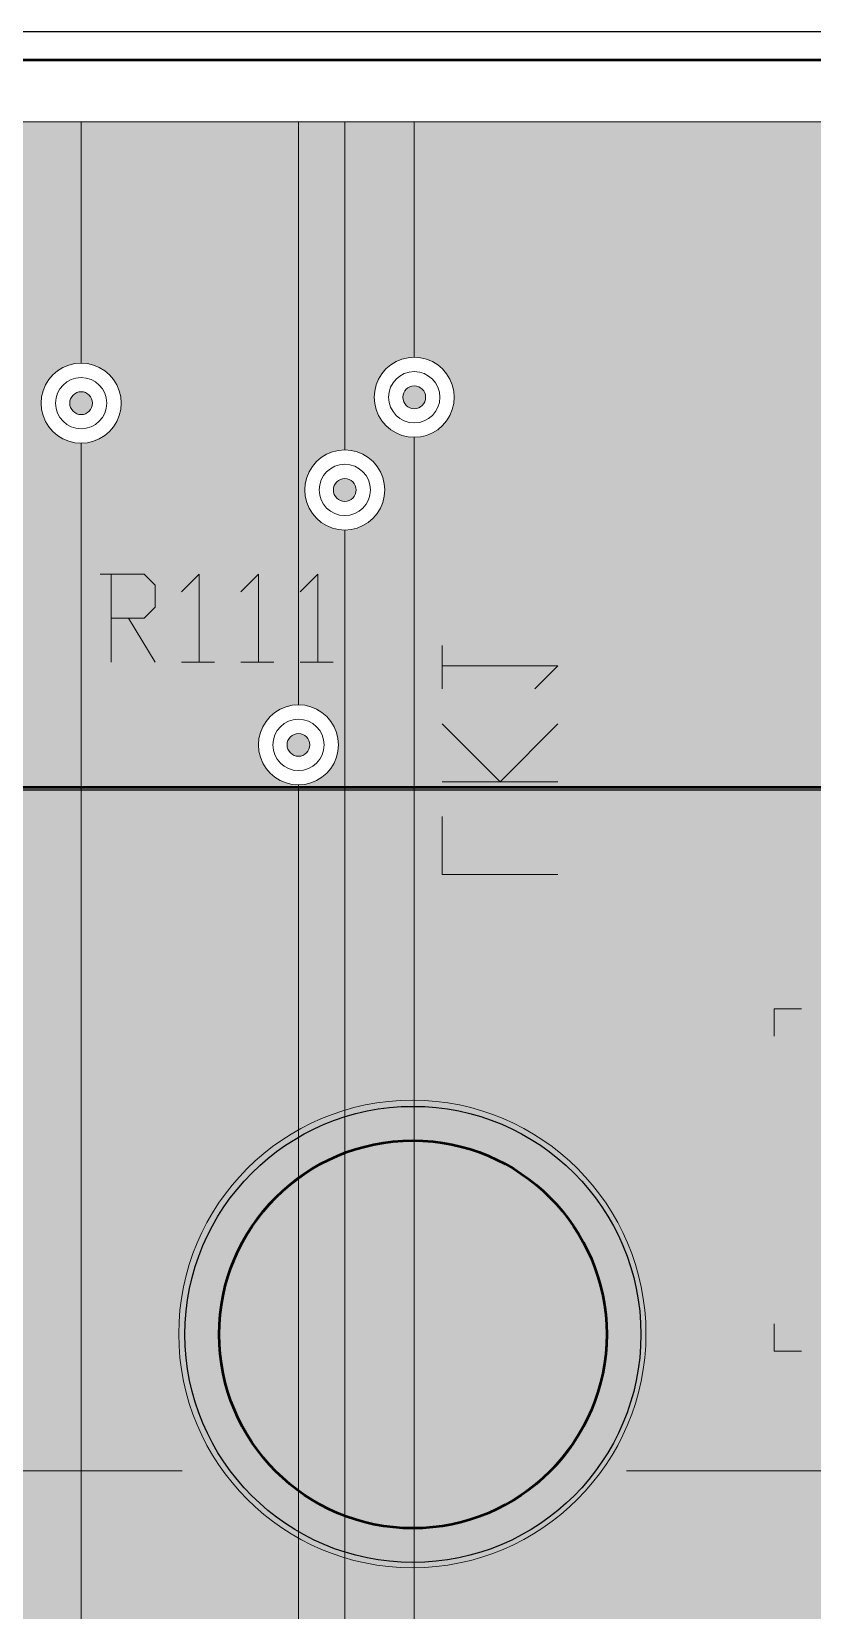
# Model space of a CAD drawing. Header units: inches. Extents: x 109.4 to 194.7, y 96.9 to 132.2.
# Drawn here: x 133.69 to 140.54, y 118.35 to 132.2 of the extents above; entities that cross this region are included whole.
import ezdxf

# ---------------------------------------------------------------- set-up
doc = ezdxf.new("R2010")
doc.units = ezdxf.units.IN
doc.header["$MEASUREMENT"] = 0
for name, color, linetype, lineweight in [('bottom_copper', 7, 'Continuous', 15), ('bottom_silk', 7, 'Continuous', 15), ('Front_Mech', 6, 'Continuous', 50), ('outline', 7, 'Continuous', 15), ('Rear_Mech', 5, 'Continuous', 30), ('top_copper', 7, 'Continuous', 15), ('top_silk', 7, 'Continuous', 15)]:
    doc.layers.add(name, color=color, linetype=linetype, lineweight=lineweight)
doc.layers.add('Mech_BackPlate', color=40, linetype='Continuous')
doc.layers.get('0').off()
doc.layers.get('top_copper').off()

# ---------------------------------------------------------------- blocks, each defined once
blk = doc.blocks.new('gsModule')
at = {"layer": 'bottom_copper', "lineweight": 0}
for points in [[(18.0774, 36.4307), (18.0774, 34.3153), (18.023, 34.3111), (17.9694, 34.2982), (17.9185, 34.2771), (17.8715, 34.2483), (17.8296, 34.2126), (17.7939, 34.1707), (17.7651, 34.1237), (17.744, 34.0728), (17.7311, 34.0192), (17.7268, 33.9643), (17.7311, 33.9094), (17.744, 33.8558), (17.7651, 33.8049), (17.7939, 33.7579), (17.8296, 33.716), (17.8715, 33.6803), (17.9185, 33.6515), (17.9694, 33.6304), (18.023, 33.6175), (18.0774, 33.6133), (18.0774, 2.6487), (16.5305, 2.6487), (16.5305, 32.8513), (16.531, 32.8512), (16.5859, 32.8555), (16.6395, 32.8684), (16.6904, 32.8895), (16.7374, 32.9183), (16.7793, 32.954), (16.815, 32.9959), (16.8438, 33.0429), (16.8649, 33.0938), (16.8778, 33.1474), (16.881, 33.2023), (16.8778, 33.2572), (16.8649, 33.3108), (16.8438, 33.3617), (16.815, 33.4087), (16.7793, 33.4506), (16.7374, 33.4863), (16.6904, 33.5151), (16.6395, 33.5362), (16.5859, 33.5491), (16.531, 33.5534), (16.5305, 33.5533), (16.5305, 36.4307)], [(19.9842, 36.4307), (19.9842, 31.3189), (19.9298, 31.3147), (19.8762, 31.3018), (19.8253, 31.2807), (19.7783, 31.2519), (19.7364, 31.2162), (19.7007, 31.1743), (19.6719, 31.1273), (19.6508, 31.0764), (19.6379, 31.0228), (19.6336, 30.9679), (19.6379, 30.913), (19.6508, 30.8594), (19.6719, 30.8085), (19.7007, 30.7615), (19.7364, 30.7196), (19.7783, 30.6839), (19.8253, 30.6551), (19.8762, 30.634), (19.9298, 30.6211), (19.9842, 30.6169), (19.9842, 2.6487), (18.0774, 2.6487), (18.0774, 33.6133), (18.0779, 33.6132), (18.1328, 33.6175), (18.1864, 33.6304), (18.2373, 33.6515), (18.2843, 33.6803), (18.3262, 33.716), (18.3619, 33.7579), (18.3907, 33.8049), (18.4118, 33.8558), (18.4247, 33.9094), (18.4279, 33.9643), (18.4247, 34.0192), (18.4118, 34.0728), (18.3907, 34.1237), (18.3619, 34.1707), (18.3262, 34.2126), (18.2843, 34.2483), (18.2373, 34.2771), (18.1864, 34.2982), (18.1328, 34.3111), (18.0779, 34.3154), (18.0774, 34.3153), (18.0774, 36.4307)], [(20.3906, 36.4307), (20.3906, 33.5541), (20.3362, 33.5499), (20.2826, 33.537), (20.2317, 33.5159), (20.1847, 33.4871), (20.1428, 33.4514), (20.1071, 33.4095), (20.0783, 33.3625), (20.0572, 33.3116), (20.0443, 33.258), (20.04, 33.2031), (20.0443, 33.1482), (20.0572, 33.0946), (20.0783, 33.0437), (20.1071, 32.9967), (20.1428, 32.9548), (20.1847, 32.9191), (20.2317, 32.8903), (20.2826, 32.8692), (20.3362, 32.8563), (20.3906, 32.8521), (20.3906, 2.6487), (19.9842, 2.6487), (19.9842, 30.6169), (19.9847, 30.6168), (20.0396, 30.6211), (20.0932, 30.634), (20.1441, 30.6551), (20.1911, 30.6839), (20.233, 30.7196), (20.2687, 30.7615), (20.2975, 30.8085), (20.3186, 30.8594), (20.3315, 30.913), (20.3347, 30.9679), (20.3315, 31.0228), (20.3186, 31.0764), (20.2975, 31.1273), (20.2687, 31.1743), (20.233, 31.2162), (20.1911, 31.2519), (20.1441, 31.2807), (20.0932, 31.3018), (20.0396, 31.3147), (19.9847, 31.319), (19.9842, 31.3189), (19.9842, 36.4307)], [(21.0002, 36.4307), (21.0002, 34.3669), (20.9458, 34.3627), (20.8922, 34.3498), (20.8413, 34.3287), (20.7943, 34.2999), (20.7524, 34.2642), (20.7167, 34.2223), (20.6879, 34.1753), (20.6668, 34.1244), (20.6539, 34.0708), (20.6496, 34.0159), (20.6539, 33.961), (20.6668, 33.9074), (20.6879, 33.8565), (20.7167, 33.8095), (20.7524, 33.7676), (20.7943, 33.7319), (20.8413, 33.7031), (20.8922, 33.682), (20.9458, 33.6691), (21.0002, 33.6649), (21.0002, 2.6487), (20.3906, 2.6487), (20.3906, 32.8521), (20.3911, 32.852), (20.446, 32.8563), (20.4996, 32.8692), (20.5505, 32.8903), (20.5975, 32.9191), (20.6394, 32.9548), (20.6751, 32.9967), (20.7039, 33.0437), (20.725, 33.0946), (20.7379, 33.1482), (20.7411, 33.2031), (20.7379, 33.258), (20.725, 33.3116), (20.7039, 33.3625), (20.6751, 33.4095), (20.6394, 33.4514), (20.5975, 33.4871), (20.5505, 33.5159), (20.4996, 33.537), (20.446, 33.5499), (20.3911, 33.5542), (20.3906, 33.5541), (20.3906, 36.4307)], [(27.6828, 36.4307), (27.6828, 31.3675), (27.5689, 31.3585), (27.4567, 31.3316), (27.3501, 31.2874), (27.2517, 31.2271), (27.164, 31.1522), (27.0891, 31.0645), (27.0288, 30.9661), (26.9846, 30.8595), (26.9577, 30.7473), (26.9486, 30.6323), (26.9577, 30.5173), (26.9846, 30.4051), (27.0288, 30.2985), (27.0891, 30.2001), (27.164, 30.1124), (27.2517, 30.0375), (27.3501, 29.9772), (27.4567, 29.933), (27.5689, 29.9061), (27.6828, 29.8971), (27.6828, 26.9683), (27.6639, 26.9522), (27.589, 26.8645), (27.5287, 26.7661), (27.4846, 26.6595), (27.4576, 26.5473), (27.4486, 26.4323), (27.4576, 26.3173), (27.4846, 26.2051), (27.5287, 26.0985), (27.5833, 26.0094), (27.476, 26.0094), (27.0642, 26.4212), (27.0642, 27.2645), (27.0654, 27.2794), (27.0607, 27.3392), (27.0467, 27.3975), (27.0237, 27.4529), (26.9924, 27.504), (26.9534, 27.5496), (26.942, 27.5594), (26.3497, 28.1517), (26.3399, 28.1631), (26.2943, 28.2021), (26.2432, 28.2334), (26.1878, 28.2564), (26.1295, 28.2704), (26.1294, 28.2704), (26.0697, 28.2751), (26.0548, 28.2739), (25.37, 28.2739), (25.3297, 28.2906), (25.2455, 28.3108), (25.1592, 28.3176), (25.0729, 28.3108), (24.9887, 28.2906), (24.9087, 28.2575), (24.8349, 28.2122), (24.7691, 28.156), (24.7129, 28.0902), (24.6676, 28.0164), (24.6345, 27.9364), (24.6143, 27.8522), (24.6075, 27.7659), (24.6092, 27.7443), (24.6092, 27.2718), (24.6087, 27.2659), (24.6106, 27.2424), (24.6106, 27.2424), (24.6161, 27.2194), (24.6251, 27.1976), (24.6375, 27.1775), (24.6528, 27.1595), (24.6611, 27.1524), (24.6528, 27.1453), (24.6375, 27.1273), (24.6251, 27.1072), (24.6161, 27.0854), (24.6106, 27.0624), (24.6087, 27.0389), (24.6092, 27.033), (24.6092, 26.5605), (24.6075, 26.5389), (24.6143, 26.4526), (24.6345, 26.3684), (24.6676, 26.2884), (24.7129, 26.2146), (24.7691, 26.1488), (24.7782, 26.141), (24.7782, 25.8973), (24.777, 25.8824), (24.7817, 25.8227), (24.7817, 25.8226), (24.7817, 25.8226), (24.7817, 25.8226), (24.7944, 25.7699), (24.7957, 25.7643), (24.7957, 25.7643), (24.809, 25.7323), (24.8187, 25.7089), (24.8187, 25.7089), (24.8187, 25.7089), (24.8331, 25.6854), (24.85, 25.6578), (24.85, 25.6578), (24.85, 25.6578), (24.8501, 25.6577), (24.889, 25.6122), (24.9004, 25.6024), (26.1669, 24.3359), (26.1767, 24.3246), (26.2223, 24.2856), (26.2223, 24.2856), (26.2223, 24.2856), (26.2477, 24.2701), (26.2734, 24.2543), (26.2734, 24.2543), (26.2734, 24.2543), (26.2964, 24.2448), (26.3288, 24.2313), (26.3288, 24.2313), (26.3288, 24.2313), (26.375, 24.2202), (26.3871, 24.2173), (26.3871, 24.2173), (26.3871, 24.2173), (26.4469, 24.2126), (26.4618, 24.2138), (27.6828, 24.2138), (27.6828, 18.4102), (27.5495, 18.3549), (27.4214, 18.2765), (27.3072, 18.179), (27.2097, 18.0648), (27.1313, 17.9367), (27.0738, 17.798), (27.0387, 17.652), (27.027, 17.5023), (27.0387, 17.3526), (27.0738, 17.2066), (27.1313, 17.0679), (27.2097, 16.9398), (27.3072, 16.8256), (27.4214, 16.7281), (27.5495, 16.6497), (27.6828, 16.5944), (27.6828, 14.2102), (27.5495, 14.155), (27.4214, 14.0765), (27.3072, 13.979), (27.2097, 13.8648), (27.1313, 13.7368), (27.0738, 13.598), (27.0387, 13.452), (27.027, 13.3023), (27.0387, 13.1526), (27.0738, 13.0066), (27.1313, 12.8679), (27.2097, 12.7398), (27.3072, 12.6257), (27.4214, 12.5281), (27.5495, 12.4497), (27.6828, 12.3944), (27.6828, 2.6487), (21.0002, 2.6487), (21.0002, 33.6649), (21.0007, 33.6648), (21.0556, 33.6691), (21.1092, 33.682), (21.1601, 33.7031), (21.2071, 33.7319), (21.249, 33.7676), (21.2847, 33.8095), (21.3135, 33.8565), (21.3346, 33.9074), (21.3475, 33.961), (21.3507, 34.0159), (21.3475, 34.0708), (21.3346, 34.1244), (21.3135, 34.1753), (21.2847, 34.2223), (21.249, 34.2642), (21.2071, 34.2999), (21.1601, 34.3287), (21.1092, 34.3498), (21.0556, 34.3627), (21.0007, 34.367), (21.0002, 34.3669), (21.0002, 36.4307)]]:
    blk.add_hatch(color=256, dxfattribs=at).paths.add_polyline_path(points, flags=0)
h = blk.add_hatch(color=256, dxfattribs=at)
edge = h.paths.add_edge_path(flags=0)
edge.add_arc((18.0779, 33.9643), 0.1, 0, 360)
h = blk.add_hatch(color=256, dxfattribs=at)
edge = h.paths.add_edge_path(flags=0)
edge.add_arc((21.0007, 34.0159), 0.1, 0, 360)
h = blk.add_hatch(color=256, dxfattribs=at)
edge = h.paths.add_edge_path(flags=0)
edge.add_arc((20.3911, 33.2031), 0.1, 0, 360)
h = blk.add_hatch(color=256, dxfattribs=at)
edge = h.paths.add_edge_path(flags=0)
edge.add_arc((19.9847, 30.9679), 0.1, 0, 360)
h = blk.add_hatch(color=256, dxfattribs=at)
edge = h.paths.add_edge_path(flags=0)
edge.add_arc((20.9839, 25.8023), 1.7, 0, 360)
for p, q in [((16.5305, 36.4307), (18.0774, 36.4307)), ((18.0774, 34.3153), (18.0774, 36.4307)), ((18.0774, 36.4307), (19.9842, 36.4307)), ((18.0774, 36.4307), (18.0774, 34.3153)), ((19.9842, 31.3189), (19.9842, 36.4307)), ((19.9842, 36.4307), (20.3906, 36.4307)), ((19.9842, 36.4307), (19.9842, 31.3189)), ((20.3906, 33.5541), (20.3906, 36.4307)), ((20.3906, 36.4307), (21.0002, 36.4307)), ((20.3906, 36.4307), (20.3906, 33.5541)), ((21.0002, 34.3669), (21.0002, 36.4307)), ((21.0002, 36.4307), (27.6828, 36.4307)), ((21.0002, 36.4307), (21.0002, 34.3669)), ((20.8922, 34.3498), (20.8413, 34.3287)), ((20.9458, 34.3627), (20.8922, 34.3498)), ((21.0002, 34.3669), (20.9458, 34.3627)), ((21.0007, 34.367), (21.0002, 34.3669)), ((21.0556, 34.3627), (21.0007, 34.367)), ((21.1092, 34.3498), (21.0556, 34.3627)), ((21.1601, 34.3287), (21.1092, 34.3498)), ((17.8296, 34.2126), (17.7939, 34.1707)), ((17.8715, 34.2483), (17.8296, 34.2126)), ((17.9185, 34.2771), (17.8715, 34.2483)), ((17.9694, 34.2982), (17.9185, 34.2771)), ((18.023, 34.3111), (17.9694, 34.2982)), ((18.0774, 34.3153), (18.023, 34.3111)), ((18.0779, 34.3154), (18.0774, 34.3153)), ((18.1328, 34.3111), (18.0779, 34.3154)), ((18.1864, 34.2982), (18.1328, 34.3111)), ((18.2373, 34.2771), (18.1864, 34.2982)), ((18.2843, 34.2483), (18.2373, 34.2771)), ((18.3262, 34.2126), (18.2843, 34.2483)), ((18.3619, 34.1707), (18.3262, 34.2126)), ((20.7167, 34.2223), (20.6879, 34.1753)), ((20.7524, 34.2642), (20.7167, 34.2223)), ((20.7943, 34.2999), (20.7524, 34.2642)), ((20.8413, 34.3287), (20.7943, 34.2999)), ((21.2071, 34.2999), (21.1601, 34.3287)), ((21.249, 34.2642), (21.2071, 34.2999)), ((21.2847, 34.2223), (21.249, 34.2642)), ((21.3135, 34.1753), (21.2847, 34.2223)), ((17.744, 34.0728), (17.7311, 34.0192)), ((17.7651, 34.1237), (17.744, 34.0728)), ((17.7939, 34.1707), (17.7651, 34.1237)), ((18.3907, 34.1237), (18.3619, 34.1707)), ((18.4118, 34.0728), (18.3907, 34.1237)), ((18.4247, 34.0192), (18.4118, 34.0728)), ((20.6539, 34.0708), (20.6496, 34.0159)), ((20.6668, 34.1244), (20.6539, 34.0708)), ((20.6879, 34.1753), (20.6668, 34.1244)), ((21.3346, 34.1244), (21.3135, 34.1753)), ((21.3475, 34.0708), (21.3346, 34.1244)), ((21.3507, 34.0159), (21.3475, 34.0708)), ((17.7311, 34.0192), (17.7268, 33.9643)), ((17.7268, 33.9643), (17.7311, 33.9094)), ((18.4279, 33.9643), (18.4247, 34.0192)), ((18.4247, 33.9094), (18.4279, 33.9643)), ((20.6496, 34.0159), (20.6539, 33.961)), ((20.6539, 33.961), (20.6668, 33.9074)), ((21.3346, 33.9074), (21.3475, 33.961)), ((21.3475, 33.961), (21.3507, 34.0159)), ((17.7311, 33.9094), (17.744, 33.8558)), ((17.744, 33.8558), (17.7651, 33.8049)), ((17.7651, 33.8049), (17.7939, 33.7579)), ((18.3619, 33.7579), (18.3907, 33.8049)), ((18.3907, 33.8049), (18.4118, 33.8558)), ((18.4118, 33.8558), (18.4247, 33.9094)), ((20.6668, 33.9074), (20.6879, 33.8565)), ((20.6879, 33.8565), (20.7167, 33.8095)), ((20.7167, 33.8095), (20.7524, 33.7676)), ((21.249, 33.7676), (21.2847, 33.8095)), ((21.2847, 33.8095), (21.3135, 33.8565)), ((21.3135, 33.8565), (21.3346, 33.9074)), ((17.7939, 33.7579), (17.8296, 33.716)), ((17.8296, 33.716), (17.8715, 33.6803)), ((17.8715, 33.6803), (17.9185, 33.6515)), ((17.9185, 33.6515), (17.9694, 33.6304)), ((18.1864, 33.6304), (18.2373, 33.6515)), ((18.2373, 33.6515), (18.2843, 33.6803)), ((18.2843, 33.6803), (18.3262, 33.716)), ((18.3262, 33.716), (18.3619, 33.7579)), ((20.7524, 33.7676), (20.7943, 33.7319)), ((20.7943, 33.7319), (20.8413, 33.7031)), ((20.8413, 33.7031), (20.8922, 33.682)), ((20.8922, 33.682), (20.9458, 33.6691)), ((20.9458, 33.6691), (21.0002, 33.6649)), ((21.0002, 2.6487), (21.0002, 33.6649)), ((21.0002, 33.6649), (21.0007, 33.6648)), ((21.0002, 33.6649), (21.0002, 2.6487)), ((21.0007, 33.6648), (21.0556, 33.6691)), ((21.0556, 33.6691), (21.1092, 33.682)), ((21.1092, 33.682), (21.1601, 33.7031)), ((21.1601, 33.7031), (21.2071, 33.7319)), ((21.2071, 33.7319), (21.249, 33.7676)), ((17.9694, 33.6304), (18.023, 33.6175)), ((18.023, 33.6175), (18.0774, 33.6133)), ((18.0774, 2.6487), (18.0774, 33.6133)), ((18.0774, 33.6133), (18.0779, 33.6132)), ((18.0774, 33.6133), (18.0774, 2.6487)), ((18.0779, 33.6132), (18.1328, 33.6175)), ((18.1328, 33.6175), (18.1864, 33.6304)), ((20.2317, 33.5159), (20.1847, 33.4871)), ((20.2826, 33.537), (20.2317, 33.5159)), ((20.3362, 33.5499), (20.2826, 33.537)), ((20.3906, 33.5541), (20.3362, 33.5499)), ((20.3911, 33.5542), (20.3906, 33.5541)), ((20.446, 33.5499), (20.3911, 33.5542)), ((20.4996, 33.537), (20.446, 33.5499)), ((20.5505, 33.5159), (20.4996, 33.537)), ((20.5975, 33.4871), (20.5505, 33.5159)), ((20.1071, 33.4095), (20.0783, 33.3625)), ((20.1428, 33.4514), (20.1071, 33.4095)), ((20.1847, 33.4871), (20.1428, 33.4514)), ((20.6394, 33.4514), (20.5975, 33.4871)), ((20.6751, 33.4095), (20.6394, 33.4514)), ((20.7039, 33.3625), (20.6751, 33.4095)), ((20.0443, 33.258), (20.04, 33.2031)), ((20.0572, 33.3116), (20.0443, 33.258)), ((20.0783, 33.3625), (20.0572, 33.3116)), ((20.725, 33.3116), (20.7039, 33.3625)), ((20.7379, 33.258), (20.725, 33.3116)), ((20.7411, 33.2031), (20.7379, 33.258)), ((20.04, 33.2031), (20.0443, 33.1482)), ((20.0443, 33.1482), (20.0572, 33.0946)), ((20.0572, 33.0946), (20.0783, 33.0437)), ((20.7039, 33.0437), (20.725, 33.0946)), ((20.725, 33.0946), (20.7379, 33.1482)), ((20.7379, 33.1482), (20.7411, 33.2031)), ((20.0783, 33.0437), (20.1071, 32.9967)), ((20.1071, 32.9967), (20.1428, 32.9548)), ((20.1428, 32.9548), (20.1847, 32.9191)), ((20.5975, 32.9191), (20.6394, 32.9548)), ((20.6394, 32.9548), (20.6751, 32.9967)), ((20.6751, 32.9967), (20.7039, 33.0437)), ((20.1847, 32.9191), (20.2317, 32.8903)), ((20.2317, 32.8903), (20.2826, 32.8692)), ((20.2826, 32.8692), (20.3362, 32.8563)), ((20.3362, 32.8563), (20.3906, 32.8521)), ((20.3906, 2.6487), (20.3906, 32.8521)), ((20.3906, 32.8521), (20.3911, 32.852)), ((20.3906, 32.8521), (20.3906, 2.6487)), ((20.3911, 32.852), (20.446, 32.8563)), ((20.446, 32.8563), (20.4996, 32.8692)), ((20.4996, 32.8692), (20.5505, 32.8903)), ((20.5505, 32.8903), (20.5975, 32.9191)), ((19.8762, 31.3018), (19.8253, 31.2807)), ((19.9298, 31.3147), (19.8762, 31.3018)), ((19.9842, 31.3189), (19.9298, 31.3147)), ((19.9847, 31.319), (19.9842, 31.3189)), ((20.0396, 31.3147), (19.9847, 31.319)), ((20.0932, 31.3018), (20.0396, 31.3147)), ((20.1441, 31.2807), (20.0932, 31.3018)), ((19.7007, 31.1743), (19.6719, 31.1273)), ((19.7364, 31.2162), (19.7007, 31.1743)), ((19.7783, 31.2519), (19.7364, 31.2162)), ((19.8253, 31.2807), (19.7783, 31.2519)), ((20.1911, 31.2519), (20.1441, 31.2807)), ((20.233, 31.2162), (20.1911, 31.2519)), ((20.2687, 31.1743), (20.233, 31.2162)), ((20.2975, 31.1273), (20.2687, 31.1743)), ((19.6379, 31.0228), (19.6336, 30.9679)), ((19.6508, 31.0764), (19.6379, 31.0228)), ((19.6719, 31.1273), (19.6508, 31.0764)), ((20.3186, 31.0764), (20.2975, 31.1273)), ((20.3315, 31.0228), (20.3186, 31.0764)), ((20.3347, 30.9679), (20.3315, 31.0228)), ((19.6336, 30.9679), (19.6379, 30.913)), ((19.6379, 30.913), (19.6508, 30.8594)), ((20.3186, 30.8594), (20.3315, 30.913)), ((20.3315, 30.913), (20.3347, 30.9679)), ((19.6508, 30.8594), (19.6719, 30.8085)), ((19.6719, 30.8085), (19.7007, 30.7615)), ((19.7007, 30.7615), (19.7364, 30.7196)), ((20.233, 30.7196), (20.2687, 30.7615)), ((20.2687, 30.7615), (20.2975, 30.8085)), ((20.2975, 30.8085), (20.3186, 30.8594)), ((19.7364, 30.7196), (19.7783, 30.6839)), ((19.7783, 30.6839), (19.8253, 30.6551)), ((19.8253, 30.6551), (19.8762, 30.634)), ((19.8762, 30.634), (19.9298, 30.6211)), ((19.9298, 30.6211), (19.9842, 30.6169)), ((19.9842, 2.6487), (19.9842, 30.6169)), ((19.9842, 30.6169), (19.9847, 30.6168)), ((19.9842, 30.6169), (19.9842, 2.6487)), ((19.9847, 30.6168), (20.0396, 30.6211)), ((20.0396, 30.6211), (20.0932, 30.634)), ((20.0932, 30.634), (20.1441, 30.6551)), ((20.1441, 30.6551), (20.1911, 30.6839)), ((20.1911, 30.6839), (20.233, 30.7196))]:
    blk.add_line(p, q, dxfattribs=at)
for centre, radius in [((21.0007, 34.0159), 0.225), ((18.0779, 33.9643), 0.225), ((18.0779, 33.9643), 0.1), ((21.0007, 34.0159), 0.1), ((20.3911, 33.2031), 0.225), ((20.3911, 33.2031), 0.1), ((19.9847, 30.9679), 0.225), ((19.9847, 30.9679), 0.1), ((20.9839, 25.8023), 2.05), ((20.9839, 25.8023), 1.7)]:
    blk.add_circle(centre, radius, dxfattribs=at)
at = {"layer": 'bottom_silk', "lineweight": 25}
blk.add_line((69.8639, 36.9723), (2.1039, 36.9723), dxfattribs=at)
at = {"layer": 'bottom_silk', "lineweight": 18}
for p, q in [((21.2452, 31.458), (21.2452, 31.839)), ((22.2612, 31.6612), (21.2452, 31.6612)), ((22.058, 31.458), (22.2612, 31.6612)), ((21.7532, 30.6452), (21.2452, 31.1532)), ((21.7532, 30.6452), (22.2612, 31.1532)), ((22.2612, 30.6452), (21.2452, 30.6452)), ((21.2452, 29.8324), (21.2452, 30.3404)), ((22.2612, 29.8324), (21.2452, 29.8324))]:
    blk.add_line(p, q, dxfattribs=at)
at = {"layer": 'bottom_silk', "lineweight": 20}
for p, q in [((24.1592, 28.6524), (24.1592, 28.4124)), ((24.1592, 28.6524), (24.3992, 28.6524)), ((24.1592, 25.8924), (24.1592, 25.6524)), ((24.1592, 25.6524), (24.3992, 25.6524))]:
    blk.add_line(p, q, dxfattribs=at)
at = {"layer": 'outline', "lineweight": 20}
blk.add_line((2.1039, 36.9723), (69.8639, 36.9723), dxfattribs=at)
at = {"layer": 'top_silk', "lineweight": 25}
for p, q in [((2.1039, 36.9723), (69.8639, 36.9723)), ((2.1039, 30.5723), (69.8639, 30.5723))]:
    blk.add_line(p, q, dxfattribs=at)
at = {"layer": 'top_silk', "lineweight": 18}
for p, q in [((18.2435, 32.464), (18.6296, 32.464)), ((18.3401, 32.464), (18.3401, 31.6918)), ((18.6296, 32.464), (18.7262, 32.3674)), ((18.9578, 32.3095), (19.1122, 32.464)), ((19.1122, 32.464), (19.1122, 31.6918)), ((19.479, 32.3095), (19.6334, 32.464)), ((19.6334, 32.464), (19.6334, 31.6918)), ((20.0002, 32.3095), (20.1546, 32.464)), ((20.1546, 32.464), (20.1546, 31.6918)), ((18.7262, 32.3674), (18.7262, 32.1744)), ((18.6296, 32.0779), (18.7262, 32.1744)), ((18.3401, 32.0779), (18.6296, 32.0779)), ((18.4945, 32.0779), (18.7262, 31.6918)), ((18.9578, 31.6918), (19.2474, 31.6918)), ((19.479, 31.6918), (19.7686, 31.6918)), ((20.0002, 31.6918), (20.2898, 31.6918))]:
    blk.add_line(p, q, dxfattribs=at)
at = {"layer": 'top_silk', "lineweight": 15}
for p, q in [((7.3639, 24.6023), (18.9639, 24.6023)), ((22.8639, 24.6023), (48.7639, 24.6023))]:
    blk.add_line(p, q, dxfattribs=at)
blk = doc.blocks.new('Cartridge PCB_Sheet_1_VIEW1')
at = {"layer": 'Rear_Mech'}
blk.add_line((-33.875, -17.375), (33.875, -17.375), dxfattribs=at)
blk.add_circle((-15, -6.2), 1.7, dxfattribs=at)
blk = doc.blocks.new('Cartridge PCB_Sheet_2_VIEW2')
at = {"layer": 'Front_Mech'}
for p, q in [((33.875, -11), (-33.875, -11)), ((-33.875, -17.375), (33.875, -17.375))]:
    blk.add_line(p, q, dxfattribs=at)
blk.add_circle((15, -6.2), 1.7, dxfattribs=at)
blk = doc.blocks.new('Cartridge interface plate 28-5-20-5_Sheet_VIEW2')
at = {"layer": 'Mech_BackPlate'}
blk.add_line((-34, 17.625), (34, 17.625), dxfattribs=at)
blk.add_circle((-15, 6.2), 2, dxfattribs=at)

msp = doc.modelspace()

# ---------------------------------------------------------------- block references
at = {"xscale": 0.9999961057099349, "yscale": 0.9999961057099349, "zscale": 0.9999961057099349}
msp.add_blockref('gsModule', (116.049, 94.973), dxfattribs=at)
at = {"xscale": 0.9999961057099349, "yscale": 0.9999961057099349, "zscale": 0.9999961057099349, "rotation": 180}
msp.add_blockref('Cartridge PCB_Sheet_2_VIEW2', (152.038, 114.571), dxfattribs=at)
at = {"layer": 'Rear_Mech', "xscale": -0.9999961057099349, "yscale": 0.9999961057099349, "zscale": 0.9999961057099349, "rotation": 180}
msp.add_blockref('Cartridge PCB_Sheet_1_VIEW1', (152.038, 114.571), dxfattribs=at)
at = {"layer": 'top_copper'}
msp.add_blockref('Cartridge interface plate 28-5-20-5_Sheet_VIEW2', (152.038, 114.571), dxfattribs=at)

doc.saveas('drawing.dxf')
